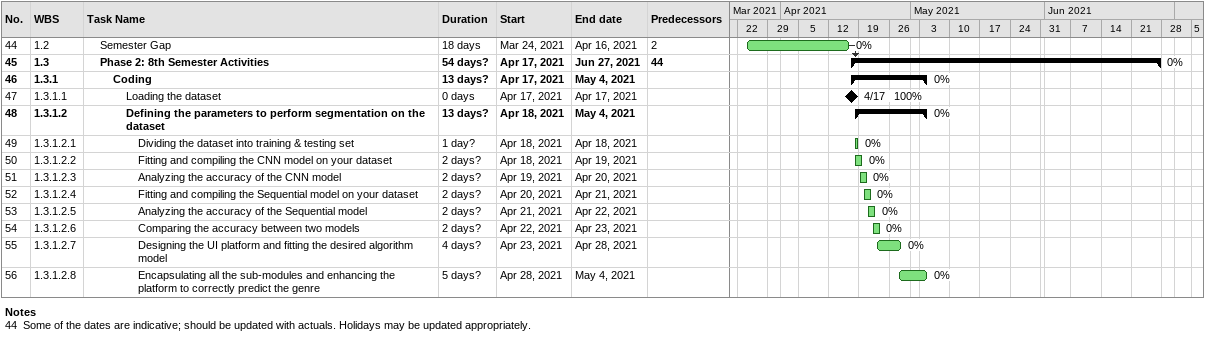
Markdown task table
| ID | WBS | Task | Duration | Start | Finish | Predecessors | % complete |
|---|---|---|---|---|---|---|---|
| 44 | 1.2 | Semester Gap | 18d | 2021-03-24 | 2021-04-16 | 2 | 0 |
| 45 | 1.3 | **Phase 2: 8th Semester Activities** | 54d? | 2021-04-17 | 2021-06-27 | 44 | 0 |
| 46 | 1.3.1 | **Coding** | 13d? | 2021-04-17 | 2021-05-04 |  | 0 |
| 47 | 1.3.1.1 | Loading the dataset | 0d | 2021-04-17 | 2021-04-17 |  | 100 |
| 48 | 1.3.1.2 | **Defining the parameters to perform segmentation on the dataset** | 13d? | 2021-04-18 | 2021-05-04 |  | 0 |
| 49 | 1.3.1.2.1 | Dividing the dataset into training & testing set | 1d? | 2021-04-18 | 2021-04-18 |  | 0 |
| 50 | 1.3.1.2.2 | Fitting and compiling the CNN model on your dataset | 2d? | 2021-04-18 | 2021-04-19 |  | 0 |
| 51 | 1.3.1.2.3 | Analyzing the accuracy of the CNN model | 2d? | 2021-04-19 | 2021-04-20 |  | 0 |
| 52 | 1.3.1.2.4 | Fitting and compiling the Sequential model on your dataset | 2d? | 2021-04-20 | 2021-04-21 |  | 0 |
| 53 | 1.3.1.2.5 | Analyzing the accuracy of the Sequential model | 2d? | 2021-04-21 | 2021-04-22 |  | 0 |
| 54 | 1.3.1.2.6 | Comparing the accuracy between two models | 2d? | 2021-04-22 | 2021-04-23 |  | 0 |
| 55 | 1.3.1.2.7 | Designing the UI platform and fitting the desired algorithm model | 4d? | 2021-04-23 | 2021-04-28 |  | 0 |
| 56 | 1.3.1.2.8 | Encapsulating all the sub-modules and enhancing the platform to correctly predict the genre | 5d? | 2021-04-28 | 2021-05-04 |  | 0 |

Notes
- 44: Some of the dates are indicative; should be updated with actuals. Holidays may be updated appropriately.
